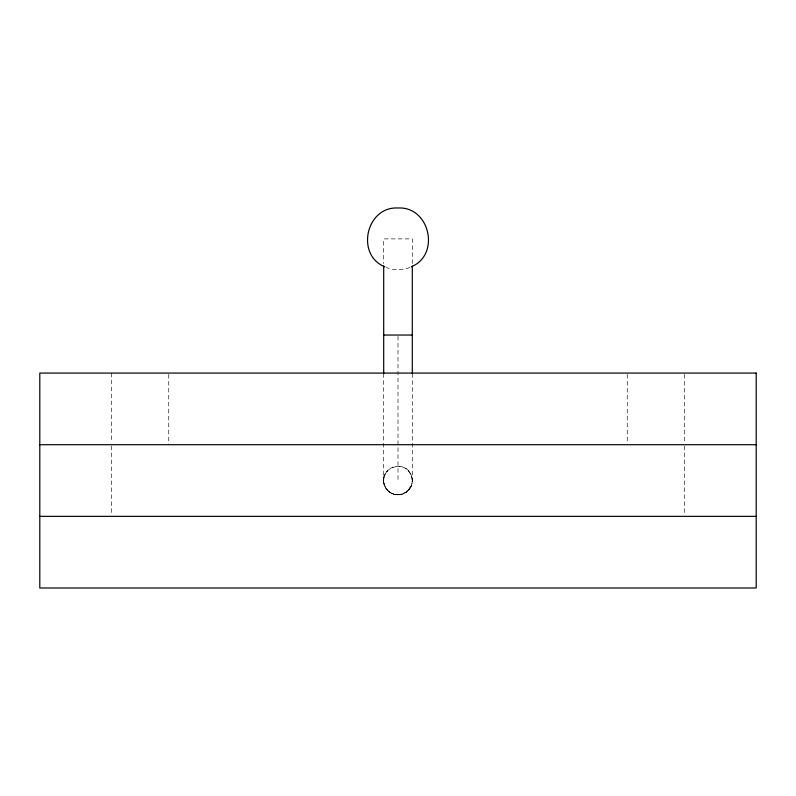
<?xml version="1.0" encoding="UTF-8"?>
<svg xmlns="http://www.w3.org/2000/svg" width="796" height="796" viewBox="0 0 796 796"><rect width="100%" height="100%" fill="white"/><g stroke="black" fill="none" stroke-linecap="round" stroke-linejoin="round"><path stroke-width="0.6" stroke-dasharray="3.98 2.98" d="M387.861 490.635C370.807 471.252 405.701 455.033 411.84 476.923A28.159 19.91 0 0 1 411.84 484.147C409.054 498.057 386.946 498.057 384.16 484.147A28.159 19.91 0 0 1 384.16 476.923L385.513 473.55L387.861 470.436M412.308 373.593L412.308 480.535L411.303 485.809L408.139 490.635M411.303 485.799L406.656 491.928L399.791 494.734M409.423 489.152L403.264 493.838L397.105 494.814M409.821 267.436C402.348 270.56 393.652 270.56 386.179 267.436M398.895 494.814C394.179 495.112 389.413 492.943 386.577 489.152M396.209 494.734C389.353 493.928 383.762 487.699 383.692 480.804M408.139 470.436L411.303 475.272L412.308 480.535A14.308 14.308 0 0 1 390.846 492.923A14.308 14.308 0 0 1 390.846 468.147A14.308 14.308 0 0 1 412.308 480.535M684.56 374.309L684.56 442.248M684.56 445.949L684.56 513.888M627.248 374.309L627.248 442.248M412.308 263.546L412.308 238.899L383.692 238.899L383.692 263.546M398 336.29L398 480.535M383.692 373.593L383.692 480.535M168.752 374.309L168.752 444.715M111.44 373.075L111.44 442.248M111.44 445.949L111.44 513.888"/><path stroke-width="1.19" d="M411.204 266.819C440.715 254.889 429.78 206.174 398 208.005C366.22 206.174 355.285 254.889 384.796 266.819M383.692 335.046L412.308 335.046M39.8 444.715L756.2 444.715M39.8 516.355L756.2 516.355M412.308 266.013L412.308 373.593M383.692 266.013L383.692 373.593M756.2 373.075L39.8 373.075L39.8 587.995L756.2 587.995L756.2 373.075"/></g></svg>
